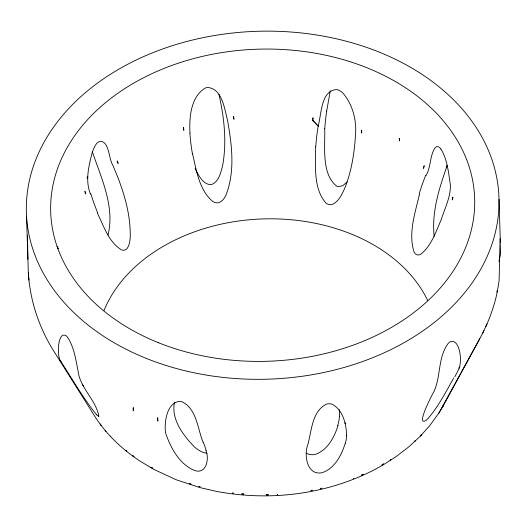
<?xml version="1.0" encoding="UTF-8"?>
<svg xmlns="http://www.w3.org/2000/svg" width="527" height="527" viewBox="0 0 527 527"><rect width="100%" height="100%" fill="white"/><g stroke="black" fill="none" stroke-linecap="round" stroke-linejoin="round"><path stroke-width="0.79" d="M27.463 235.2L28.188 269.508C29.262 298.605 38.603 327.155 54.156 351.707L92.904 413.3C104.55 432.608 121.111 448.675 139.886 461.046L153.752 469.346L176.11 479.728L199.891 487.574L216.689 491.427C270.015 501.506 326.99 494.504 375.27 469.287L382.655 465.196L396.047 456.639L408.695 446.942L419.782 436.712M339.698 416.08L339.269 409.657M97.297 212.915C103.654 225.833 108.555 242.064 121.566 249.877C122.949 250.417 124.609 250.424 125.874 249.574A5.837 3.742 -74 0 0 127.205 248.329C129.484 245.226 129.873 241.201 130.235 237.493C130.808 212.262 122.626 187.638 112.594 164.786C108.595 158.449 109.115 138.173 98.253 142.007A6.159 2.787 -61.4 0 0 96.711 143.456C94.452 146.21 93.22 149.628 92.106 152.962C88.714 166.222 85.045 180.82 90.479 194.074M315.647 146.789C315.745 165.168 312.972 187.81 325.752 202.888C327.82 204.779 331.009 205.22 333.472 203.85C339.487 200.412 342.339 193.481 345.086 187.48C352.095 169.49 354.829 150.109 355.699 130.907C355.995 117.409 351.733 103.239 342.82 92.996A12.299 7.951 27.4 0 0 341.568 91.896A10.244 6.64 27.3 0 0 341.009 91.487L338.716 90.176A6.159 4.005 27.3 0 0 336.384 89.557C320.587 90.947 321.648 114.484 318.13 126.006L312.485 120.294L313.045 117.738L312.886 120.354L318.13 126.006M324.691 128.72C325.35 145.748 321.075 174.055 336.681 186.117A5.837 4.842 37.1 0 0 338.894 186.663L342.833 185.669L347.076 181.98M346.588 435.743C346.397 424.248 343.024 409.835 332.05 404.196A10.52 6.706 -20.5 0 0 331.127 403.932L328.499 403.748A6.159 3.92 -20.5 0 0 326.101 404.288C311.964 411.673 311.714 430.566 307.92 444.261C304 454.208 306.391 474.195 320.416 472.989A5.837 2.266 -16.5 0 0 322.478 472.561C334.685 468.365 341.463 455.295 345.08 443.734M326.674 110.986L330.304 90.828M497.528 290.832C493.99 307.926 487.725 324.408 479.241 339.658M174.529 402.213C170.748 419.294 183.541 435.763 194.74 447.219C198.198 450.084 202.243 452.838 206.874 453.141M497.778 288.822L499.089 280.911L500.077 238.659L500.637 253.388L498.95 261.379M419.492 194.226C415.263 212.658 407.997 233.165 414.07 251.965C415.092 254.837 418.774 256.03 421.159 253.955C431.567 245.391 435.895 231.669 441.198 219.746C444.755 208.336 450.816 196.986 450.387 184.746C448.457 172.744 447.509 159.674 440.961 149.082M338.084 425.401C334.48 436.929 327.801 449.9 315.719 454.254A5.837 2.292 -16.6 0 1 313.657 454.715L309.757 454.63L306.266 453.22M497.139 290.832L497.567 289.494M434.189 236.557C431.448 212.295 439.202 188.132 447.212 165.531M496.684 292.11L496.928 291.503M425.902 175.741C431.198 167.079 429.485 155.939 435.197 147.652C436.316 146.289 438.392 146.348 439.577 147.56A6.159 2.352 64.3 0 1 440.954 149.082M108.028 234.956C115.064 206.643 101.158 178.014 92.311 151.585M458.806 368.195C462.607 362.55 459.939 337.096 449.715 341.983A6.159 2.543 -59.4 0 0 448.174 343.459C437.733 357.398 441.02 376.495 433.879 391.732C433.181 392.529 414.999 427.199 426.053 420.414A5.837 1.034 -49.7 0 0 427.371 419.196C438.28 407.002 445.677 392.114 453.734 378.004M87.811 176.446L87.034 178.192L87.726 177.375M482.673 333.202L483.944 330.521M485.749 326.654L487.04 323.934M438.662 413.418L442.608 406.956L479.642 338.901L438.951 412.951L429.927 425.414L420.131 436.369M447.127 165.452L446.152 167.171L446.501 167.481M345.066 423.603L345.916 423.352L344.856 422.852M98.878 416.435C96.375 400.309 79.834 387.925 78.049 370.863C75.763 359.46 74.109 347.148 67.542 337.24A6.159 2.108 62.3 0 0 66.165 335.745C57.305 330.462 56.745 357.741 60.855 361.417C72.179 378.959 82.594 397.226 95.624 413.596A5.843 0.639 51.9 0 0 96.711 414.795M312.485 120.294L312.886 120.354M98.694 416.402L96.718 414.808M83.352 386.074L83.701 386.383L82.258 384.216M110.341 436.29L110.69 436.679M100.09 423.965L101.065 425.335L100.749 424.881M60.618 360.916L61.119 361.772M196.373 171.15C199.437 176.519 203.389 184.536 210.629 184.569A5.83 4.993 -28.7 0 0 212.684 184.061C219.278 180.629 220.859 172.145 222.611 165.649C226.959 141.994 224.238 117.626 218.936 94.34M195.109 168.475L196.011 170.478M203.178 442.568C197.473 428.767 196.92 408.682 181.71 401.66A6.153 3.755 26 0 0 180.188 401.35C166.828 401.996 164.075 422.384 165.537 432.819C170.524 447.719 179.325 464.221 194.621 470.525A5.797 2.108 20.3 0 0 196.222 470.934C206.821 473.206 209.226 458.016 205.965 450.611M192.579 153.93C196.4 170.346 199.134 189.845 212.664 201.406C214.12 202.342 215.846 202.961 217.598 202.816A5.823 4.974 -28.6 0 0 219.449 202.388C222.361 201.215 224.245 198.462 225.668 195.794C235.417 171.828 231.893 144.701 227.44 119.919C224.39 108.49 222.229 88.918 207.816 87.475A6.159 4.17 -21.4 0 0 205.418 87.989C190.827 96.362 189.022 117.738 190.016 133.008M28.59 274.784L28.346 272.643L28.945 280.133M499.003 199.331A236.406 174.015 -1.8 0 1 147.448 358.861A236.406 174.015 -1.8 0 1 141.579 57.496A236.406 174.015 -1.8 0 1 499.003 199.331L500.354 242.348M26.548 216.235L27.859 259.389M346.726 435.697A253.013 88.259 -21 0 1 345.284 443.675M339.474 416.152A252.433 87.337 -21.8 0 1 337.741 425.5M459.801 367.049A253.039 28.188 -52.7 0 1 454.821 376.779M104.109 310.324A170.214 125.294 -1.8 0 1 263.401 218.909A170.214 125.294 -1.8 0 1 427.726 300.568M419.182 193.956A252.44 162.421 73.5 0 1 425.632 175.465M203.389 442.601A253.019 90.486 15 0 1 206.123 450.644M315.752 146.809A252.433 217.71 29.5 0 1 318.216 126.032M324.764 128.733A253.046 217.803 30.4 0 1 326.727 110.999M192.454 153.97A252.426 214.687 -38.9 0 1 189.865 133.041M97.567 212.598A252.426 153.344 -80.5 0 1 90.789 193.771M361.7 130.347L361.693 133.048L361.331 132.903L361.7 130.347M399.558 138.864L399.558 140.966L399.143 138.627L399.558 138.864M133.423 407.898L133.278 410.829L133.087 407.746L133.423 407.898M312.228 490.235L311.002 490.446L312.228 490.235M320.791 488.424L320.712 488.76L321.905 488.147L320.791 488.424M452.891 197.282L452.291 199.819L452.891 197.282M58.24 248.467L57.179 246.728L58.24 248.467M424.149 165.867L423.504 168.265L424.149 165.867M353.703 478.345L353.321 478.483L353.703 478.345M361.502 475.137L361.351 475.492L363.222 474.353L361.502 475.137M383.623 463.984L382.009 464.88L383.623 463.984M390.52 459.781L390.316 460.17L390.83 459.57L390.52 459.781M443.378 405.513L442.311 407.437L443.378 405.513M415.276 440.789L414.518 441.461L415.276 440.789M420.698 435.552L420.441 435.981L421.416 434.782L420.698 435.552M85.769 193.626L85.565 193.89L84.913 191.341L85.769 193.626M277.531 494.471L277.202 494.82L277.531 494.471M118.153 163.113L117.85 163.33L117.132 160.906L118.153 163.113M183.89 130.037L183.508 130.169L183.468 127.468L183.89 130.037M234.06 119.03L233.652 119.076L233.448 116.454L234.06 119.03M243.737 494.056L241.827 493.924L243.737 494.056M200.023 486.711L198.995 486.454L200.023 486.711M268.342 494.807L266.254 494.813L268.342 494.807M233.079 493.022L232.585 492.956L233.158 493.351L233.079 493.022M190.8 484.089L189.588 483.694L190.958 484.432L190.8 484.089M157.718 417.99L157.369 417.858L157.896 421.066L157.718 417.99M133.95 456.534L132.62 455.618L133.95 456.534M152.659 468.174L150.953 467.205L152.883 468.543L152.659 468.174M105.762 431.066L105.222 430.454L105.762 431.066M126.506 450.98L126.118 450.657L126.776 451.382L126.506 450.98M158.759 342.84A212.091 156.117 -1.8 0 0 474.702 200.392A212.091 156.117 -1.8 0 0 154.563 72.456A212.091 156.117 -1.8 0 0 158.759 342.84"/></g></svg>
